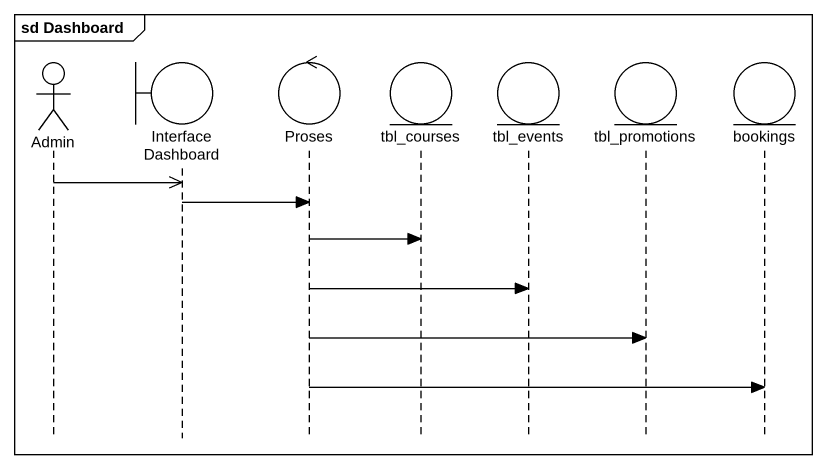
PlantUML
@startuml
mainframe sd Dashboard
hide footbox
actor Admin
boundary "Interface Dashboard" as Interface_Dashboard
control Proses
entity tbl_courses
entity tbl_events
entity tbl_promotions
entity bookings

Admin ->> Interface_Dashboard
Interface_Dashboard -> Proses
Proses -> tbl_courses
Proses -> tbl_events
Proses -> tbl_promotions
Proses -> bookings
@enduml
